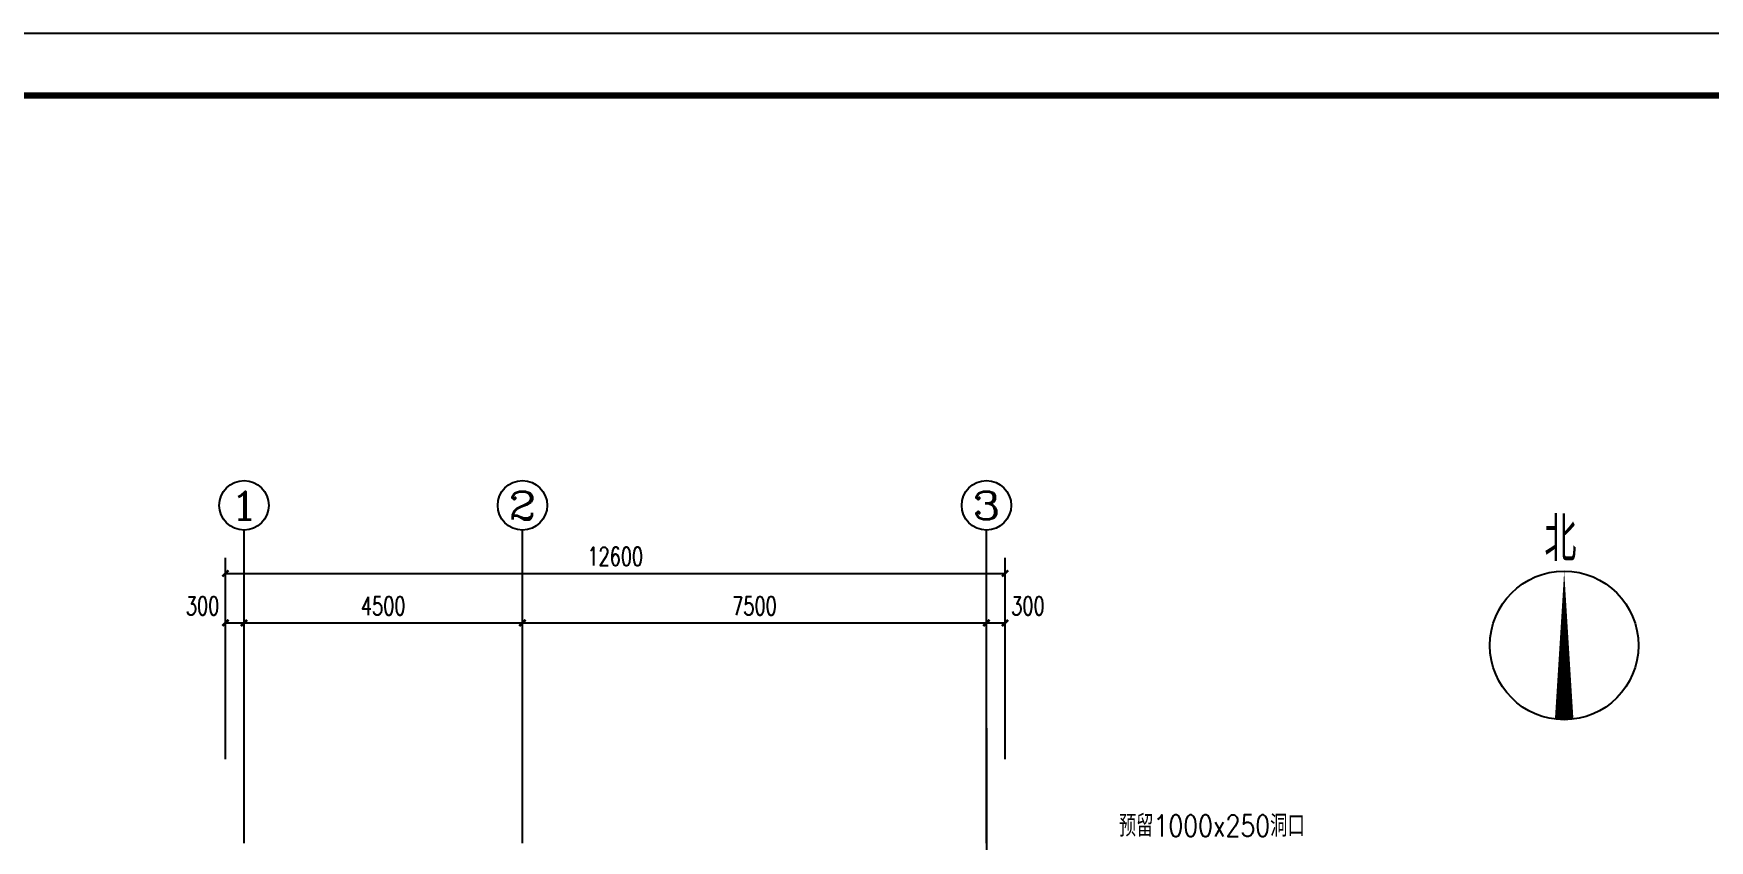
# Model space of a CAD drawing. Extents: x 5066963 to 5185393, y -485691 to -238129.
# Drawn here: x 5111945 to 5139033, y -376374 to -363337 of the extents above; entities that cross this region are included whole.
import ezdxf
from ezdxf.enums import TextEntityAlignment as Align

# ---------------------------------------------------------------- set-up
doc = ezdxf.new("R2010")
doc.units = 0
doc.header["$LTSCALE"] = 1000
doc.header["$MEASUREMENT"] = 0
doc.linetypes.add('DOTE', pattern=[2.42, 2, -0.2, 0.02, -0.2])
doc.layers.get('0').update_dxf_attribs({"linetype": 'CONTINUOUS'})
doc.layers.get('Defpoints').update_dxf_attribs({"linetype": 'CONTINUOUS'})
for name, color, linetype in [('AXIS', 3, 'CONTINUOUS'), ('AXIS_TEXT', 7, 'CONTINUOUS'), ('DIM_SYMB', 3, 'CONTINUOUS'), ('DOTE', 252, 'CONTINUOUS'), ('PUB_DIM', 3, 'CONTINUOUS'), ('PUB_TEXT', 7, 'CONTINUOUS'), ('PUB_TITLE', 4, 'CONTINUOUS')]:
    doc.layers.add(name, color=color, linetype=linetype)
doc.styles.add('_HZTXT', font='txt.shx', dxfattribs={"width": 0.8, "bigfont": 'HZTXT.shx'})
doc.styles.add('_TCH_AXIS', font='COMPLEX', dxfattribs={"bigfont": 'GBCBIG'})
doc.styles.add('_TCH_DIM', font='SIMPLEX', dxfattribs={"bigfont": 'GBCBIG'})
doc.styles.add('_TCH_DIM_T3', font='SIMPLEX', dxfattribs={"width": 0.705882, "bigfont": 'GBCBIG'})
doc.styles.add('COMPLEX', font='COMPLEX')
doc.dimstyles.new('_TCH_ARCH&&100', dxfattribs={"dimtxt": 297.5, "dimasz": 100, "dimexe": 250, "dimexo": 300, "dimgap": 126.25, "dimtad": 1, "dimdec": 0, "dimzin": 0, "dimdsep": 46, "dimtxsty": '_TCH_DIM_T3', "dimblk": 'ARCHTICK', "dimcen": 0.09, "dimclrt": 7, "dimazin": 2, "dimtfac": 1, "dimtdec": 0, "dimtix": 1, "dimtmove": 2, "dimatfit": 3, "dimfxl": 0, "dimtolj": 1, "dimtzin": 0, "dimarcsym": 0})

# ---------------------------------------------------------------- blocks, each defined once
blk = doc.blocks.new('_ArchTick')
at = {"color": 0, "linetype": 'ByBlock', "const_width": 0.4}
blk.add_lwpolyline([(-0.5, -0.5), (0.5, 0.5)], dxfattribs=at)
blk = doc.blocks.new('*D219')
at = {"layer": 'AXIS', "color": 0, "lineweight": -2}
for p, q in [((5115047, -375060), (5115047, -372610)), ((5115347, -375060), (5115347, -372610)), ((5115047, -372860), (5115347, -372860))]:
    blk.add_line(p, q, dxfattribs=at)
at = {"layer": 'Defpoints', "color": 0}
for p in [(5115347, -372860), (5115047, -375360), (5115347, -375360)]:
    blk.add_point(p, dxfattribs=at)
at = {"layer": 'AXIS', "color": 0, "lineweight": -2, "xscale": 100, "yscale": 100, "zscale": 100, "rotation": 180}
blk.add_blockref('_ArchTick', (5115047, -372860), dxfattribs=at)
at = {"layer": 'AXIS', "color": 0, "lineweight": -2, "xscale": 100, "yscale": 100, "zscale": 100}
blk.add_blockref('_ArchTick', (5115347, -372860), dxfattribs=at)
at = {"layer": 'AXIS', "color": 7, "insert": (5114677, -372585), "char_height": 297.5, "attachment_point": 5, "style": '_TCH_DIM_T3'}
blk.add_mtext('\\A1;300', dxfattribs=at)
blk = doc.blocks.new('*D220')
at = {"layer": 'AXIS', "color": 0, "lineweight": -2}
for p, q in [((5115347, -375060), (5115347, -372610)), ((5119847, -375060), (5119847, -372610)), ((5115347, -372860), (5119847, -372860))]:
    blk.add_line(p, q, dxfattribs=at)
at = {"layer": 'Defpoints', "color": 0}
for p in [(5119847, -372860), (5115347, -375360), (5119847, -375360)]:
    blk.add_point(p, dxfattribs=at)
at = {"layer": 'AXIS', "color": 0, "lineweight": -2, "xscale": 100, "yscale": 100, "zscale": 100, "rotation": 180}
blk.add_blockref('_ArchTick', (5115347, -372860), dxfattribs=at)
at = {"layer": 'AXIS', "color": 0, "lineweight": -2, "xscale": 100, "yscale": 100, "zscale": 100}
blk.add_blockref('_ArchTick', (5119847, -372860), dxfattribs=at)
at = {"layer": 'AXIS', "color": 7, "insert": (5117597, -372585), "char_height": 297.5, "attachment_point": 5, "style": '_TCH_DIM_T3'}
blk.add_mtext('\\A1;4500', dxfattribs=at)
blk = doc.blocks.new('*D221')
at = {"layer": 'AXIS', "color": 0, "lineweight": -2}
for p, q in [((5119847, -375060), (5119847, -372610)), ((5127347, -375060), (5127347, -372610)), ((5119847, -372860), (5127347, -372860))]:
    blk.add_line(p, q, dxfattribs=at)
at = {"layer": 'Defpoints', "color": 0}
for p in [(5127347, -372860), (5119847, -375360), (5127347, -375360)]:
    blk.add_point(p, dxfattribs=at)
at = {"layer": 'AXIS', "color": 0, "lineweight": -2, "xscale": 100, "yscale": 100, "zscale": 100, "rotation": 180}
blk.add_blockref('_ArchTick', (5119847, -372860), dxfattribs=at)
at = {"layer": 'AXIS', "color": 0, "lineweight": -2, "xscale": 100, "yscale": 100, "zscale": 100}
blk.add_blockref('_ArchTick', (5127347, -372860), dxfattribs=at)
at = {"layer": 'AXIS', "color": 7, "insert": (5123597, -372585), "char_height": 297.5, "attachment_point": 5, "style": '_TCH_DIM_T3'}
blk.add_mtext('\\A1;7500', dxfattribs=at)
blk = doc.blocks.new('*D222')
at = {"layer": 'AXIS', "color": 0, "lineweight": -2}
for p, q in [((5127347, -375060), (5127347, -372610)), ((5127647, -375060), (5127647, -372610)), ((5127347, -372860), (5127647, -372860))]:
    blk.add_line(p, q, dxfattribs=at)
at = {"layer": 'Defpoints', "color": 0}
for p in [(5127647, -372860), (5127347, -375360), (5127647, -375360)]:
    blk.add_point(p, dxfattribs=at)
at = {"layer": 'AXIS', "color": 0, "lineweight": -2, "xscale": 100, "yscale": 100, "zscale": 100, "rotation": 180}
blk.add_blockref('_ArchTick', (5127347, -372860), dxfattribs=at)
at = {"layer": 'AXIS', "color": 0, "lineweight": -2, "xscale": 100, "yscale": 100, "zscale": 100}
blk.add_blockref('_ArchTick', (5127647, -372860), dxfattribs=at)
at = {"layer": 'AXIS', "color": 7, "insert": (5128017, -372585), "char_height": 297.5, "attachment_point": 5, "style": '_TCH_DIM_T3'}
blk.add_mtext('\\A1;300', dxfattribs=at)
blk = doc.blocks.new('*D223')
at = {"layer": 'AXIS', "color": 0, "lineweight": -2}
for p, q in [((5115047, -375060), (5115047, -371810)), ((5127647, -375060), (5127647, -371810)), ((5115047, -372060), (5127647, -372060))]:
    blk.add_line(p, q, dxfattribs=at)
at = {"layer": 'Defpoints', "color": 0}
for p in [(5127647, -372060), (5115047, -375360), (5127647, -375360)]:
    blk.add_point(p, dxfattribs=at)
at = {"layer": 'AXIS', "color": 0, "lineweight": -2, "xscale": 100, "yscale": 100, "zscale": 100, "rotation": 180}
blk.add_blockref('_ArchTick', (5115047, -372060), dxfattribs=at)
at = {"layer": 'AXIS', "color": 0, "lineweight": -2, "xscale": 100, "yscale": 100, "zscale": 100}
blk.add_blockref('_ArchTick', (5127647, -372060), dxfattribs=at)
at = {"layer": 'AXIS', "color": 7, "insert": (5121347, -371785), "char_height": 297.5, "attachment_point": 5, "style": '_TCH_DIM_T3'}
blk.add_mtext('\\A1;12600', dxfattribs=at)
blk = doc.blocks.new('_AXISO')
blk.add_circle((0, 0), 0.5)
at = {"layer": 'AXIS_TEXT', "style": 'COMPLEX', "width": 1.041667}
blk.add_attdef('A', text='', height=0.56, dxfattribs=at).set_placement((-0.25, -0.28), (0.25, -0.28), align=Align.FIT)

msp = doc.modelspace()

# ---------------------------------------------------------------- linework, layer by layer
at = {"layer": 'AXIS', "color": 0}
for p, q in [((5115346.8, -375359.9), (5115346.8, -371359.9)), ((5119846.8, -375359.9), (5119846.8, -371359.9)), ((5127346.8, -375359.9), (5127346.8, -371359.9))]:
    msp.add_line(p, q, dxfattribs=at)
at = {"layer": 'DIM_SYMB'}
msp.add_lwpolyline([(5136684.8, -374423, 300, 0, 0), (5136684.8, -372023, 0, 0, 0)], format="xyseb", dxfattribs=at)
msp.add_circle((5136684.8, -373223), 1200, dxfattribs=at)
at = {"layer": 'DOTE', "linetype": 'DOTE'}
for p, q in [((5127346.8, -374559.9), (5127346.8, -394959.9)), ((5115346.8, -393359.9), (5115346.8, -375359.9)), ((5119846.8, -393359.9), (5119846.8, -375359.9)), ((5127346.8, -393359.9), (5127346.8, -375359.9))]:
    msp.add_line(p, q, dxfattribs=at)
at = {"layer": 'PUB_TITLE', "color": 4}
msp.add_lwpolyline([(5095824.1, -422737.3), (5179924.1, -422737.3), (5179924.1, -363337.3), (5095824.1, -363337.3)], close=True, dxfattribs=at)
at = {"layer": 'PUB_TITLE', "color": 4, "const_width": 100}
msp.add_lwpolyline([(5098324.1, -421737.3), (5178924.1, -421737.3), (5178924.1, -364337.3), (5098324.1, -364337.3)], close=True, dxfattribs=at)

# ---------------------------------------------------------------- block references
at = {"layer": 'AXIS', "color": 0}
ref = msp.add_blockref('_AXISO', (5115346.8, -370959.9), dxfattribs=dict(at, xscale=800, yscale=800, zscale=800))
ref.add_attrib('A', '1', dxfattribs={"layer": 'AXIS_TEXT', "color": 0, "height": 452.5, "style": '_TCH_AXIS', "width": 2.333333}).set_placement((5115120.6, -371186.2), (5115573.1, -371186.2), align=Align.FIT)
ref = msp.add_blockref('_AXISO', (5119846.8, -370959.9), dxfattribs=dict(at, xscale=800, yscale=800, zscale=800))
ref.add_attrib('A', '2', dxfattribs={"layer": 'AXIS_TEXT', "color": 0, "height": 452.5, "style": '_TCH_AXIS', "width": 1.5}).set_placement((5119620.6, -371186.2), (5120073.1, -371186.2), align=Align.FIT)
ref = msp.add_blockref('_AXISO', (5127346.8, -370959.9), dxfattribs=dict(at, xscale=800, yscale=800, zscale=800))
ref.add_attrib('A', '3', dxfattribs={"layer": 'AXIS_TEXT', "color": 0, "height": 452.5, "style": '_TCH_AXIS', "width": 1.5}).set_placement((5127120.6, -371186.2), (5127573.1, -371186.2), align=Align.FIT)

# ---------------------------------------------------------------- texts
at = {"layer": 'PUB_DIM', "style": '_HZTXT', "width": 0.8}
msp.add_text('预留1000x250洞口', height=350, dxfattribs=at).set_placement((5129487.6, -376312.6, 0))
at = {"layer": 'PUB_TEXT', "style": '_TCH_DIM'}
msp.add_text('北', height=723.4, dxfattribs=at).set_placement((5136363.5, -371869.3))

# ---------------------------------------------------------------- dimensions: what is measured, and where the dimension line sits
at = {"layer": 'AXIS', "color": 0}
for p1, p2, distance, picture, middle in [((5115046.8, -375359.9), (5127646.8, -375359.9), 3300, '*D223', (5121346.8, -371784.9)), ((5115346.8, -375359.9), (5119846.8, -375359.9), 2500, '*D220', (5117596.8, -372584.9)), ((5119846.8, -375359.9), (5127346.8, -375359.9), 2500, '*D221', (5123596.8, -372584.9))]:
    dim = msp.add_aligned_dim(p1=p1, p2=p2, distance=distance, dimstyle='_TCH_ARCH&&100', dxfattribs=at)
    dim.commit()
    dim.dimension.update_dxf_attribs({"geometry": picture, "text_midpoint": middle})
for base, p1, p2, picture, middle in [((5115346.8, -372859.9), (5115046.8, -375359.9), (5115346.8, -375359.9), '*D219', (5114676.8, -372584.9)), ((5127646.8, -372859.9), (5127346.8, -375359.9), (5127646.8, -375359.9), '*D222', (5128016.8, -372584.9))]:
    dim = msp.add_linear_dim(base=base, p1=p1, p2=p2, angle=0, dimstyle='_TCH_ARCH&&100', dxfattribs=at)
    dim.commit()
    dim.dimension.update_dxf_attribs({"geometry": picture, "text_midpoint": middle, "dimtype": 129})

doc.saveas('drawing.dxf')
